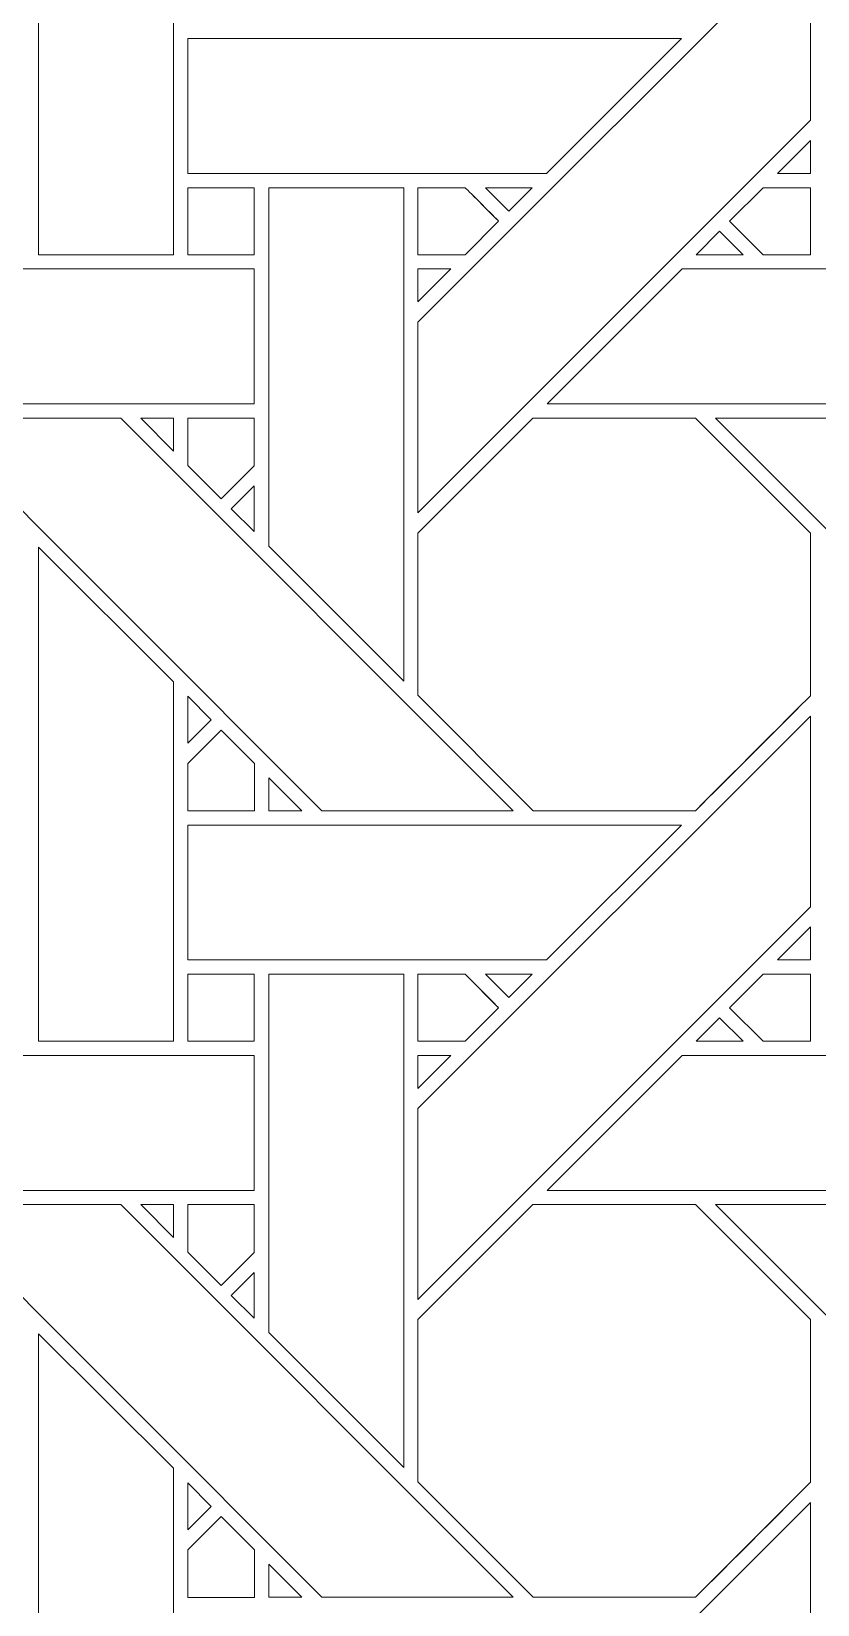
# Model space of a CAD drawing. Header units: inches. Extents: x 4.4 to 20.4, y 5.1 to 13.1.
# Drawn here: x 7.41 to 8.359, y 6.953 to 8.851 of the extents above; entities that cross this region are included whole.
import ezdxf

# ---------------------------------------------------------------- set-up
doc = ezdxf.new("R2010")
doc.units = ezdxf.units.IN
doc.header["$MEASUREMENT"] = 0
doc.layers.add('Design', color=7, linetype='Continuous', lineweight=0)

msp = doc.modelspace()

# ---------------------------------------------------------------- linework, layer by layer
at = {"layer": 'Design'}
for points, knots in [([(4.382854037814669, 13.09476386176215), (4.382854037814669, 13.09476386176215), (4.382854037814669, 5.094763861762152), (4.382854037814669, 5.094763861762152), (4.382854037814669, 5.094763861762152), (20.38285319010416, 5.094763861762152), (20.38285319010416, 5.094763861762152), (20.38285319010416, 5.094763861762152), (20.38285319010416, 13.09476386176215), (20.38285319010416, 13.09476386176215), (20.38285319010416, 13.09476386176215), (4.382854037814669, 13.09476386176215), (4.382854037814669, 13.09476386176215)], [0, 0, 0, 0, 1, 1, 1, 2, 2, 2, 3, 3, 3, 4, 4, 4, 4]), ([(5.011856282552078, 5.718260172525964), (5.011856282552078, 5.718260172525964), (19.75385687934027, 5.718260172525964), (19.75385687934027, 5.718260172525964), (19.75385687934027, 5.718260172525964), (19.75385687934027, 12.47526755099818), (19.75385687934027, 12.47526755099818), (19.75385687934027, 12.47526755099818), (5.011856282552078, 12.47526755099818), (5.011856282552078, 12.47526755099818), (5.011856282552078, 12.47526755099818), (5.011856282552078, 5.718260172525964), (5.011856282552078, 5.718260172525964)], [0, 0, 0, 0, 1, 1, 1, 2, 2, 2, 3, 3, 3, 4, 4, 4, 4]), ([(7.581598917643228, 9.015186733669704), (7.581598917643228, 9.015186733669704), (7.581598917643228, 8.581497192382812), (7.581598917643228, 8.581497192382812), (7.581598917643228, 8.581497192382812), (7.418838500976562, 8.581497192382812), (7.418838500976562, 8.581497192382812), (7.418838500976562, 8.581497192382812), (7.418838500976562, 9.177328321668837), (7.418838500976562, 9.177328321668837), (7.418838500976562, 9.177328321668837), (7.581598917643228, 9.015186733669704), (7.581598917643228, 9.015186733669704)], [0, 0, 0, 0, 1, 1, 1, 2, 2, 2, 3, 3, 3, 4, 4, 4, 4]), ([(7.8767581515842, 8.500173780653212), (7.8767581515842, 8.500173780653212), (8.350429111056858, 8.973762512207031), (8.350429111056858, 8.973762512207031), (8.350429111056858, 8.973762512207031), (8.350429111056858, 8.743726942274305), (8.350429111056858, 8.743726942274305), (8.350429111056858, 8.743726942274305), (7.8767581515842, 8.270077175564236), (7.8767581515842, 8.270077175564236), (7.8767581515842, 8.270077175564236), (7.8767581515842, 8.500173780653212), (7.8767581515842, 8.500173780653212)], [0, 0, 0, 0, 1, 1, 1, 2, 2, 2, 3, 3, 3, 4, 4, 4, 4]), ([(7.598908318413627, 8.679549323187933), (7.598908318413627, 8.679549323187933), (7.598908318413627, 8.842235989040798), (7.598908318413627, 8.842235989040798), (7.598908318413627, 8.842235989040798), (8.19460974799262, 8.842235989040798), (8.19460974799262, 8.842235989040798), (8.19460974799262, 8.842235989040798), (8.031876458062065, 8.679549323187933), (8.031876458062065, 8.679549323187933), (8.031876458062065, 8.679549323187933), (7.598908318413627, 8.679549323187933), (7.598908318413627, 8.679549323187933)], [0, 0, 0, 0, 1, 1, 1, 2, 2, 2, 3, 3, 3, 4, 4, 4, 4]), ([(8.310658772786457, 8.679569668240015), (8.310658772786457, 8.679569668240015), (8.350435892740885, 8.719340006510416), (8.350435892740885, 8.719340006510416), (8.350435892740885, 8.719340006510416), (8.350435892740885, 8.679569668240015), (8.350435892740885, 8.679569668240015), (8.350435892740885, 8.679569668240015), (8.310658772786457, 8.679569668240015), (8.310658772786457, 8.679569668240015)], [0, 0, 0, 0, 1, 1, 1, 2, 2, 2, 3, 3, 3, 3]), ([(7.59885999891493, 8.581504821777344), (7.59885999891493, 8.581504821777344), (7.59885999891493, 8.662289089626736), (7.59885999891493, 8.662289089626736), (7.59885999891493, 8.662289089626736), (7.67910427517361, 8.662289089626736), (7.67910427517361, 8.662289089626736), (7.67910427517361, 8.662289089626736), (7.67910427517361, 8.581504821777344), (7.67910427517361, 8.581504821777344), (7.67910427517361, 8.581504821777344), (7.59885999891493, 8.581504821777344), (7.59885999891493, 8.581504821777344)], [0, 0, 0, 0, 1, 1, 1, 2, 2, 2, 3, 3, 3, 4, 4, 4, 4]), ([(7.59885999891493, 8.662289089626736), (7.59885999891493, 8.662289089626736), (7.67910427517361, 8.662289089626736), (7.67910427517361, 8.662289089626736), (7.67910427517361, 8.662289089626736), (7.67910427517361, 8.581504821777344), (7.67910427517361, 8.581504821777344), (7.67910427517361, 8.581504821777344), (7.59885999891493, 8.581504821777344), (7.59885999891493, 8.581504821777344), (7.59885999891493, 8.581504821777344), (7.59885999891493, 8.662289089626736), (7.59885999891493, 8.662289089626736)], [0, 0, 0, 0, 1, 1, 1, 2, 2, 2, 3, 3, 3, 4, 4, 4, 4]), ([(7.859613206651475, 8.662281460232204), (7.859613206651475, 8.662281460232204), (7.859613206651475, 8.067164950900608), (7.859613206651475, 8.067164950900608), (7.859613206651475, 8.067164950900608), (7.696695115831162, 8.23008304172092), (7.696695115831162, 8.23008304172092), (7.696695115831162, 8.23008304172092), (7.696695115831162, 8.662281460232204), (7.696695115831162, 8.662281460232204), (7.696695115831162, 8.662281460232204), (7.859613206651475, 8.662281460232204), (7.859613206651475, 8.662281460232204)], [0, 0, 0, 0, 1, 1, 1, 2, 2, 2, 3, 3, 3, 4, 4, 4, 4]), ([(7.87671407063802, 8.581514994303385), (7.87671407063802, 8.581514994303385), (7.87671407063802, 8.662289089626736), (7.87671407063802, 8.662289089626736), (7.87671407063802, 8.662289089626736), (7.933779398600259, 8.662289089626736), (7.933779398600259, 8.662289089626736), (7.938918219672308, 8.657177395290798), (7.96969265407986, 8.62636227077908), (7.974116855197482, 8.621938069661457), (7.974116855197482, 8.621938069661457), (7.933690388997395, 8.581514994303385), (7.933690388997395, 8.581514994303385), (7.933690388997395, 8.581514994303385), (7.87671407063802, 8.581514994303385), (7.87671407063802, 8.581514994303385)], [0, 0, 0, 0, 1, 1, 1, 2, 2, 2, 3, 3, 3, 4, 4, 4, 5, 5, 5, 5]), ([(7.974116855197482, 8.621938069661457), (7.974116855197482, 8.621938069661457), (7.933690388997395, 8.581514994303385), (7.933690388997395, 8.581514994303385), (7.933690388997395, 8.581514994303385), (7.87671407063802, 8.581514994303385), (7.87671407063802, 8.581514994303385), (7.87671407063802, 8.581514994303385), (7.87671407063802, 8.662289089626736), (7.87671407063802, 8.662289089626736), (7.87671407063802, 8.662289089626736), (7.933779398600259, 8.662289089626736), (7.933779398600259, 8.662289089626736), (7.939033508300781, 8.657062106662327), (7.969829135470919, 8.626219007703993), (7.974116855197482, 8.621938069661457)], [0, 0, 0, 0, 1, 1, 1, 2, 2, 2, 3, 3, 3, 4, 4, 4, 5, 5, 5, 5]), ([(7.958183288574218, 8.662281460232204), (7.958183288574218, 8.662281460232204), (8.014649285210503, 8.662281460232204), (8.014649285210503, 8.662281460232204), (8.014649285210503, 8.662281460232204), (7.986362033420138, 8.63409678141276), (7.986362033420138, 8.63409678141276), (7.986362033420138, 8.63409678141276), (7.958183288574218, 8.662281460232204), (7.958183288574218, 8.662281460232204)], [0, 0, 0, 0, 1, 1, 1, 2, 2, 2, 3, 3, 3, 3]), ([(8.29327901204427, 8.581504821777344), (8.29327901204427, 8.581504821777344), (8.252920362684462, 8.621882968478733), (8.252920362684462, 8.621882968478733), (8.252920362684462, 8.621882968478733), (8.293346828884548, 8.662310282389322), (8.293346828884548, 8.662310282389322), (8.293346828884548, 8.662310282389322), (8.350391811794704, 8.662310282389322), (8.350391811794704, 8.662310282389322), (8.350391811794704, 8.662310282389322), (8.350391811794704, 8.581504821777344), (8.350391811794704, 8.581504821777344), (8.350391811794704, 8.581504821777344), (8.29327901204427, 8.581504821777344), (8.29327901204427, 8.581504821777344)], [0, 0, 0, 0, 1, 1, 1, 2, 2, 2, 3, 3, 3, 4, 4, 4, 5, 5, 5, 5]), ([(8.252920362684462, 8.621882968478733), (8.252920362684462, 8.621882968478733), (8.293346828884548, 8.662310282389322), (8.293346828884548, 8.662310282389322), (8.293346828884548, 8.662310282389322), (8.350391811794704, 8.662310282389322), (8.350391811794704, 8.662310282389322), (8.350391811794704, 8.662310282389322), (8.350391811794704, 8.581504821777344), (8.350391811794704, 8.581504821777344), (8.350391811794704, 8.581504821777344), (8.29327901204427, 8.581504821777344), (8.29327901204427, 8.581504821777344), (8.29327901204427, 8.581504821777344), (8.252920362684462, 8.621882968478733), (8.252920362684462, 8.621882968478733)], [0, 0, 0, 0, 1, 1, 1, 2, 2, 2, 3, 3, 3, 4, 4, 4, 5, 5, 5, 5]), ([(8.269092135959202, 8.581497192382812), (8.269092135959202, 8.581497192382812), (8.21258544921875, 8.581497192382812), (8.21258544921875, 8.581497192382812), (8.21258544921875, 8.581497192382812), (8.240845574273003, 8.609757317437065), (8.240845574273003, 8.609757317437065), (8.240845574273003, 8.609757317437065), (8.269092135959202, 8.581497192382812), (8.269092135959202, 8.581497192382812)], [0, 0, 0, 0, 1, 1, 1, 2, 2, 2, 3, 3, 3, 3]), ([(7.246725294325086, 8.56435818142361), (7.246725294325086, 8.56435818142361), (7.679155137803818, 8.56435818142361), (7.679155137803818, 8.56435818142361), (7.679155137803818, 8.56435818142361), (7.679155137803818, 8.401542663574219), (7.679155137803818, 8.401542663574219), (7.679155137803818, 8.401542663574219), (7.083868238661024, 8.401542663574219), (7.083868238661024, 8.401542663574219), (7.083868238661024, 8.401542663574219), (7.246725294325086, 8.56435818142361), (7.246725294325086, 8.56435818142361)], [0, 0, 0, 0, 1, 1, 1, 2, 2, 2, 3, 3, 3, 4, 4, 4, 4]), ([(7.91658952501085, 8.56436496310764), (7.91658952501085, 8.56436496310764), (7.8767581515842, 8.52454121907552), (7.8767581515842, 8.52454121907552), (7.8767581515842, 8.52454121907552), (7.8767581515842, 8.56436496310764), (7.8767581515842, 8.56436496310764), (7.8767581515842, 8.56436496310764), (7.91658952501085, 8.56436496310764), (7.91658952501085, 8.56436496310764)], [0, 0, 0, 0, 1, 1, 1, 2, 2, 2, 3, 3, 3, 3]), ([(8.032591078016493, 8.401542663574219), (8.032591078016493, 8.401542663574219), (8.19544728597005, 8.56435818142361), (8.19544728597005, 8.56435818142361), (8.19544728597005, 8.56435818142361), (8.627877977159288, 8.56435818142361), (8.627877977159288, 8.56435818142361), (8.627877977159288, 8.56435818142361), (8.627877977159288, 8.401542663574219), (8.627877977159288, 8.401542663574219), (8.627877977159288, 8.401542663574219), (8.032591078016493, 8.401542663574219), (8.032591078016493, 8.401542663574219)], [0, 0, 0, 0, 1, 1, 1, 2, 2, 2, 3, 3, 3, 4, 4, 4, 4]), ([(7.518123202853732, 8.384418063693577), (7.518123202853732, 8.384418063693577), (7.991766187879774, 7.910768296983506), (7.991766187879774, 7.910768296983506), (7.991766187879774, 7.910768296983506), (7.760737101236978, 7.910768296983506), (7.760737101236978, 7.910768296983506), (7.760737101236978, 7.910768296983506), (7.287182278103298, 8.384418063693577), (7.287182278103298, 8.384418063693577), (7.287182278103298, 8.384418063693577), (7.518123202853732, 8.384418063693577), (7.518123202853732, 8.384418063693577)], [0, 0, 0, 0, 1, 1, 1, 2, 2, 2, 3, 3, 3, 4, 4, 4, 4]), ([(7.581687927246093, 8.384411282009548), (7.581687927246093, 8.384411282009548), (7.581687927246093, 8.344586690266924), (7.581687927246093, 8.344586690266924), (7.581687927246093, 8.344586690266924), (7.542238023546006, 8.384411282009548), (7.542238023546006, 8.384411282009548), (7.542238023546006, 8.384411282009548), (7.581687927246093, 8.384411282009548), (7.581687927246093, 8.384411282009548)], [0, 0, 0, 0, 1, 1, 1, 2, 2, 2, 3, 3, 3, 3]), ([(7.67910427517361, 8.384425693088108), (7.67910427517361, 8.384425693088108), (7.67910427517361, 8.326829698350695), (7.67910427517361, 8.326829698350695), (7.67910427517361, 8.326829698350695), (7.639174567328558, 8.286883036295572), (7.639174567328558, 8.286883036295572), (7.639174567328558, 8.286883036295572), (7.59884304470486, 8.327217949761282), (7.59884304470486, 8.327217949761282), (7.59884304470486, 8.327217949761282), (7.59884304470486, 8.384425693088108), (7.59884304470486, 8.384425693088108), (7.59884304470486, 8.384425693088108), (7.67910427517361, 8.384425693088108), (7.67910427517361, 8.384425693088108)], [0, 0, 0, 0, 1, 1, 1, 2, 2, 2, 3, 3, 3, 4, 4, 4, 5, 5, 5, 5]), ([(7.639174567328558, 8.286883036295572), (7.639174567328558, 8.286883036295572), (7.59884304470486, 8.327217949761282), (7.59884304470486, 8.327217949761282), (7.59884304470486, 8.327217949761282), (7.59884304470486, 8.384425693088108), (7.59884304470486, 8.384425693088108), (7.59884304470486, 8.384425693088108), (7.67910427517361, 8.384425693088108), (7.67910427517361, 8.384425693088108), (7.67910427517361, 8.384425693088108), (7.67910427517361, 8.326829698350695), (7.67910427517361, 8.326829698350695), (7.67910427517361, 8.326829698350695), (7.639174567328558, 8.286883036295572), (7.639174567328558, 8.286883036295572)], [0, 0, 0, 0, 1, 1, 1, 2, 2, 2, 3, 3, 3, 4, 4, 4, 5, 5, 5, 5]), ([(8.211670769585503, 7.910786098904079), (8.211670769585503, 7.910786098904079), (8.015956454806858, 7.910786098904079), (8.015956454806858, 7.910786098904079), (8.015956454806858, 7.910786098904079), (7.87671407063802, 8.050027635362413), (7.87671407063802, 8.050027635362413), (7.87671407063802, 8.050027635362413), (7.87671407063802, 8.24569108751085), (7.87671407063802, 8.24569108751085), (7.87671407063802, 8.24569108751085), (8.01541476779514, 8.38441212972005), (8.01541476779514, 8.38441212972005), (8.01541476779514, 8.38441212972005), (8.211629231770832, 8.38441212972005), (8.211629231770832, 8.38441212972005), (8.211629231770832, 8.38441212972005), (8.350378248426649, 8.24569108751085), (8.350378248426649, 8.24569108751085), (8.350378248426649, 8.24569108751085), (8.350378248426649, 8.04947238498264), (8.350378248426649, 8.04947238498264), (8.332578870985243, 8.03153822157118), (8.2206548055013, 7.919797261555989), (8.211670769585503, 7.910786098904079)], [0, 0, 0, 0, 1, 1, 1, 2, 2, 2, 3, 3, 3, 4, 4, 4, 5, 5, 5, 6, 6, 6, 7, 7, 7, 8, 8, 8, 8]), ([(7.87671407063802, 8.24569108751085), (7.87671407063802, 8.24569108751085), (8.01541476779514, 8.38441212972005), (8.01541476779514, 8.38441212972005), (8.01541476779514, 8.38441212972005), (8.211629231770832, 8.38441212972005), (8.211629231770832, 8.38441212972005), (8.211629231770832, 8.38441212972005), (8.350378248426649, 8.24569108751085), (8.350378248426649, 8.24569108751085), (8.350378248426649, 8.24569108751085), (8.350378248426649, 8.04947238498264), (8.350378248426649, 8.04947238498264), (8.332796732584635, 8.031769646538628), (8.220838758680555, 7.91998799641927), (8.211670769585503, 7.910786098904079), (8.211670769585503, 7.910786098904079), (8.015956454806858, 7.910786098904079), (8.015956454806858, 7.910786098904079), (8.015956454806858, 7.910786098904079), (7.87671407063802, 8.050027635362413), (7.87671407063802, 8.050027635362413), (7.87671407063802, 8.050027635362413), (7.87671407063802, 8.24569108751085), (7.87671407063802, 8.24569108751085)], [0, 0, 0, 0, 1, 1, 1, 2, 2, 2, 3, 3, 3, 4, 4, 4, 5, 5, 5, 6, 6, 6, 7, 7, 7, 8, 8, 8, 8]), ([(8.235904269748264, 8.384418063693577), (8.235904269748264, 8.384418063693577), (8.466851976182724, 8.384418063693577), (8.466851976182724, 8.384418063693577), (8.466851976182724, 8.384418063693577), (8.940494961208765, 7.910768296983506), (8.940494961208765, 7.910768296983506), (8.940494961208765, 7.910768296983506), (8.709465874565971, 7.910768296983506), (8.709465874565971, 7.910768296983506), (8.709465874565971, 7.910768296983506), (8.235904269748264, 8.384418063693577), (8.235904269748264, 8.384418063693577)], [0, 0, 0, 0, 1, 1, 1, 2, 2, 2, 3, 3, 3, 4, 4, 4, 4]), ([(7.679155137803818, 8.302577548556858), (7.679155137803818, 8.302577548556858), (7.679155137803818, 8.247411939832899), (7.679155137803818, 8.247411939832899), (7.679155137803818, 8.247411939832899), (7.651384989420572, 8.274793836805555), (7.651384989420572, 8.274793836805555), (7.651384989420572, 8.274793836805555), (7.679155137803818, 8.302577548556858), (7.679155137803818, 8.302577548556858)], [0, 0, 0, 0, 1, 1, 1, 2, 2, 2, 3, 3, 3, 3]), ([(7.581598917643228, 8.066457112630207), (7.581598917643228, 8.066457112630207), (7.581598917643228, 7.632774353027343), (7.581598917643228, 7.632774353027343), (7.581598917643228, 7.632774353027343), (7.418838500976562, 7.632774353027343), (7.418838500976562, 7.632774353027343), (7.418838500976562, 7.632774353027343), (7.418838500976562, 8.22859870062934), (7.418838500976562, 8.22859870062934), (7.418838500976562, 8.22859870062934), (7.581598917643228, 8.066457112630207), (7.581598917643228, 8.066457112630207)], [0, 0, 0, 0, 1, 1, 1, 2, 2, 2, 3, 3, 3, 4, 4, 4, 4]), ([(7.598908318413627, 7.992199367947048), (7.598908318413627, 7.992199367947048), (7.598908318413627, 8.048964606391058), (7.598908318413627, 8.048964606391058), (7.598908318413627, 8.048964606391058), (7.6270997789171, 8.020384894476996), (7.6270997789171, 8.020384894476996), (7.6270997789171, 8.020384894476996), (7.598908318413627, 7.992199367947048), (7.598908318413627, 7.992199367947048)], [0, 0, 0, 0, 1, 1, 1, 2, 2, 2, 3, 3, 3, 3]), ([(7.598856608072916, 7.91054450141059), (7.598856608072916, 7.91054450141059), (7.598856608072916, 7.967830234103732), (7.598856608072916, 7.967830234103732), (7.598856608072916, 7.967830234103732), (7.6391847398546, 8.00816175672743), (7.6391847398546, 8.00816175672743), (7.6391847398546, 8.00816175672743), (7.679512023925781, 7.967833624945746), (7.679512023925781, 7.967833624945746), (7.679512023925781, 7.967833624945746), (7.679512023925781, 7.91054450141059), (7.679512023925781, 7.91054450141059), (7.679512023925781, 7.91054450141059), (7.598856608072916, 7.91054450141059), (7.598856608072916, 7.91054450141059)], [0, 0, 0, 0, 1, 1, 1, 2, 2, 2, 3, 3, 3, 4, 4, 4, 5, 5, 5, 5]), ([(7.598856608072916, 7.91054450141059), (7.598856608072916, 7.91054450141059), (7.598856608072916, 7.967830234103732), (7.598856608072916, 7.967830234103732), (7.598856608072916, 7.967830234103732), (7.6391847398546, 8.00816175672743), (7.6391847398546, 8.00816175672743), (7.6391847398546, 8.00816175672743), (7.679512023925781, 7.967833624945746), (7.679512023925781, 7.967833624945746), (7.679512023925781, 7.967833624945746), (7.679512023925781, 7.91054450141059), (7.679512023925781, 7.91054450141059), (7.679512023925781, 7.91054450141059), (7.598856608072916, 7.91054450141059), (7.598856608072916, 7.91054450141059)], [0, 0, 0, 0, 1, 1, 1, 2, 2, 2, 3, 3, 3, 4, 4, 4, 5, 5, 5, 5]), ([(7.8767581515842, 7.551451789008246), (7.8767581515842, 7.551451789008246), (8.350429111056858, 8.025033738878038), (8.350429111056858, 8.025033738878038), (8.350429111056858, 8.025033738878038), (8.350429111056858, 7.794998168945312), (8.350429111056858, 7.794998168945312), (8.350429111056858, 7.794998168945312), (7.8767581515842, 7.32135518391927), (7.8767581515842, 7.32135518391927), (7.8767581515842, 7.32135518391927), (7.8767581515842, 7.551451789008246), (7.8767581515842, 7.551451789008246)], [0, 0, 0, 0, 1, 1, 1, 2, 2, 2, 3, 3, 3, 4, 4, 4, 4]), ([(7.73653327094184, 7.910761515299478), (7.73653327094184, 7.910761515299478), (7.696811252170138, 7.910761515299478), (7.696811252170138, 7.910761515299478), (7.696811252170138, 7.910761515299478), (7.696811252170138, 7.950558132595485), (7.696811252170138, 7.950558132595485), (7.696811252170138, 7.950558132595485), (7.73653327094184, 7.910761515299478), (7.73653327094184, 7.910761515299478)], [0, 0, 0, 0, 1, 1, 1, 2, 2, 2, 3, 3, 3, 3]), ([(7.598908318413627, 7.73082054985894), (7.598908318413627, 7.73082054985894), (7.598908318413627, 7.893513997395833), (7.598908318413627, 7.893513997395833), (7.598908318413627, 7.893513997395833), (8.19460974799262, 7.893513997395833), (8.19460974799262, 7.893513997395833), (8.19460974799262, 7.893513997395833), (8.031876458062065, 7.73082054985894), (8.031876458062065, 7.73082054985894), (8.031876458062065, 7.73082054985894), (7.598908318413627, 7.73082054985894), (7.598908318413627, 7.73082054985894)], [0, 0, 0, 0, 1, 1, 1, 2, 2, 2, 3, 3, 3, 4, 4, 4, 4]), ([(8.310665554470486, 7.730840894911024), (8.310665554470486, 7.730840894911024), (8.350435892740885, 7.770610385470919), (8.350435892740885, 7.770610385470919), (8.350435892740885, 7.770610385470919), (8.350435892740885, 7.730840894911024), (8.350435892740885, 7.730840894911024), (8.350435892740885, 7.730840894911024), (8.310665554470486, 7.730840894911024), (8.310665554470486, 7.730840894911024)], [0, 0, 0, 0, 1, 1, 1, 2, 2, 2, 3, 3, 3, 3]), ([(7.59885999891493, 7.632765028211805), (7.59885999891493, 7.632765028211805), (7.59885999891493, 7.713553534613715), (7.59885999891493, 7.713553534613715), (7.59885999891493, 7.713553534613715), (7.67910427517361, 7.713553534613715), (7.67910427517361, 7.713553534613715), (7.67910427517361, 7.713553534613715), (7.67910427517361, 7.632765028211805), (7.67910427517361, 7.632765028211805), (7.67910427517361, 7.632765028211805), (7.59885999891493, 7.632765028211805), (7.59885999891493, 7.632765028211805)], [0, 0, 0, 0, 1, 1, 1, 2, 2, 2, 3, 3, 3, 4, 4, 4, 4]), ([(7.59885999891493, 7.713553534613715), (7.59885999891493, 7.713553534613715), (7.67910427517361, 7.713553534613715), (7.67910427517361, 7.713553534613715), (7.67910427517361, 7.713553534613715), (7.67910427517361, 7.632765028211805), (7.67910427517361, 7.632765028211805), (7.67910427517361, 7.632765028211805), (7.59885999891493, 7.632765028211805), (7.59885999891493, 7.632765028211805), (7.59885999891493, 7.632765028211805), (7.59885999891493, 7.713553534613715), (7.59885999891493, 7.713553534613715)], [0, 0, 0, 0, 1, 1, 1, 2, 2, 2, 3, 3, 3, 4, 4, 4, 4]), ([(7.859613206651475, 7.713552686903211), (7.859613206651475, 7.713552686903211), (7.859613206651475, 7.118442959255641), (7.859613206651475, 7.118442959255641), (7.859613206651475, 7.118442959255641), (7.696695115831162, 7.28136020236545), (7.696695115831162, 7.28136020236545), (7.696695115831162, 7.28136020236545), (7.696695115831162, 7.713552686903211), (7.696695115831162, 7.713552686903211), (7.696695115831162, 7.713552686903211), (7.859613206651475, 7.713552686903211), (7.859613206651475, 7.713552686903211)], [0, 0, 0, 0, 1, 1, 1, 2, 2, 2, 3, 3, 3, 4, 4, 4, 4]), ([(7.87671407063802, 7.63277859157986), (7.87671407063802, 7.63277859157986), (7.87671407063802, 7.713553534613715), (7.87671407063802, 7.713553534613715), (7.87671407063802, 7.713553534613715), (7.933779398600259, 7.713553534613715), (7.933779398600259, 7.713553534613715), (7.938918219672308, 7.708441840277777), (7.969689263237846, 7.677625868055555), (7.974113464355468, 7.673201666937933), (7.974113464355468, 7.673201666937933), (7.933690388997395, 7.63277859157986), (7.933690388997395, 7.63277859157986), (7.933690388997395, 7.63277859157986), (7.87671407063802, 7.63277859157986), (7.87671407063802, 7.63277859157986)], [0, 0, 0, 0, 1, 1, 1, 2, 2, 2, 3, 3, 3, 4, 4, 4, 5, 5, 5, 5]), ([(7.87671407063802, 7.713553534613715), (7.87671407063802, 7.713553534613715), (7.933779398600259, 7.713553534613715), (7.933779398600259, 7.713553534613715), (7.933779398600259, 7.713553534613715), (7.974113464355468, 7.673201666937933), (7.974113464355468, 7.673201666937933), (7.974113464355468, 7.673201666937933), (7.933690388997395, 7.63277859157986), (7.933690388997395, 7.63277859157986), (7.933690388997395, 7.63277859157986), (7.87671407063802, 7.63277859157986), (7.87671407063802, 7.63277859157986), (7.87671407063802, 7.63277859157986), (7.87671407063802, 7.713553534613715), (7.87671407063802, 7.713553534613715)], [0, 0, 0, 0, 1, 1, 1, 2, 2, 2, 3, 3, 3, 4, 4, 4, 5, 5, 5, 5]), ([(8.014649285210503, 7.713552686903211), (8.014649285210503, 7.713552686903211), (7.986368815104166, 7.685367160373263), (7.986368815104166, 7.685367160373263), (7.986368815104166, 7.685367160373263), (7.958183288574218, 7.713552686903211), (7.958183288574218, 7.713552686903211), (7.958183288574218, 7.713552686903211), (8.014649285210503, 7.713552686903211), (8.014649285210503, 7.713552686903211)], [0, 0, 0, 0, 1, 1, 1, 2, 2, 2, 3, 3, 3, 3]), ([(8.29327901204427, 7.632771809895833), (8.29327901204427, 7.632771809895833), (8.252920362684462, 7.673147413465711), (8.252920362684462, 7.673147413465711), (8.252920362684462, 7.673147413465711), (8.293350219726562, 7.713573879665798), (8.293350219726562, 7.713573879665798), (8.293350219726562, 7.713573879665798), (8.350391811794704, 7.713573879665798), (8.350391811794704, 7.713573879665798), (8.350391811794704, 7.713573879665798), (8.350391811794704, 7.632771809895833), (8.350391811794704, 7.632771809895833), (8.350391811794704, 7.632771809895833), (8.29327901204427, 7.632771809895833), (8.29327901204427, 7.632771809895833)], [0, 0, 0, 0, 1, 1, 1, 2, 2, 2, 3, 3, 3, 4, 4, 4, 5, 5, 5, 5]), ([(8.252920362684462, 7.673147413465711), (8.252920362684462, 7.673147413465711), (8.293350219726562, 7.713573879665798), (8.293350219726562, 7.713573879665798), (8.293350219726562, 7.713573879665798), (8.350391811794704, 7.713573879665798), (8.350391811794704, 7.713573879665798), (8.350391811794704, 7.713573879665798), (8.350391811794704, 7.632771809895833), (8.350391811794704, 7.632771809895833), (8.350391811794704, 7.632771809895833), (8.29327901204427, 7.632771809895833), (8.29327901204427, 7.632771809895833), (8.29327901204427, 7.632771809895833), (8.252920362684462, 7.673147413465711), (8.252920362684462, 7.673147413465711)], [0, 0, 0, 0, 1, 1, 1, 2, 2, 2, 3, 3, 3, 4, 4, 4, 5, 5, 5, 5]), ([(8.269085354275173, 7.632774353027343), (8.269085354275173, 7.632774353027343), (8.21258544921875, 7.632774353027343), (8.21258544921875, 7.632774353027343), (8.21258544921875, 7.632774353027343), (8.240845574273003, 7.661020914713541), (8.240845574273003, 7.661020914713541), (8.240845574273003, 7.661020914713541), (8.269085354275173, 7.632774353027343), (8.269085354275173, 7.632774353027343)], [0, 0, 0, 0, 1, 1, 1, 2, 2, 2, 3, 3, 3, 3]), ([(7.083875020345051, 7.452813890245225), (7.083875020345051, 7.452813890245225), (7.246725294325086, 7.615636189778645), (7.246725294325086, 7.615636189778645), (7.246725294325086, 7.615636189778645), (7.679155137803818, 7.615636189778645), (7.679155137803818, 7.615636189778645), (7.679155137803818, 7.615636189778645), (7.679155137803818, 7.452813890245225), (7.679155137803818, 7.452813890245225), (7.679155137803818, 7.452813890245225), (7.083875020345051, 7.452813890245225), (7.083875020345051, 7.452813890245225)], [0, 0, 0, 0, 1, 1, 1, 2, 2, 2, 3, 3, 3, 4, 4, 4, 4]), ([(7.91658952501085, 7.615636189778645), (7.91658952501085, 7.615636189778645), (7.8767581515842, 7.575818379720051), (7.8767581515842, 7.575818379720051), (7.8767581515842, 7.575818379720051), (7.8767581515842, 7.615636189778645), (7.8767581515842, 7.615636189778645), (7.8767581515842, 7.615636189778645), (7.91658952501085, 7.615636189778645), (7.91658952501085, 7.615636189778645)], [0, 0, 0, 0, 1, 1, 1, 2, 2, 2, 3, 3, 3, 3]), ([(8.032604641384548, 7.452813890245225), (8.032604641384548, 7.452813890245225), (8.19544728597005, 7.615636189778645), (8.19544728597005, 7.615636189778645), (8.19544728597005, 7.615636189778645), (8.627877977159288, 7.615636189778645), (8.627877977159288, 7.615636189778645), (8.627877977159288, 7.615636189778645), (8.627877977159288, 7.452813890245225), (8.627877977159288, 7.452813890245225), (8.627877977159288, 7.452813890245225), (8.032604641384548, 7.452813890245225), (8.032604641384548, 7.452813890245225)], [0, 0, 0, 0, 1, 1, 1, 2, 2, 2, 3, 3, 3, 4, 4, 4, 4]), ([(7.287182278103298, 7.435688442654079), (7.287182278103298, 7.435688442654079), (7.518116421169704, 7.435688442654079), (7.518116421169704, 7.435688442654079), (7.518116421169704, 7.435688442654079), (7.991759406195746, 6.962045457628037), (7.991759406195746, 6.962045457628037), (7.991759406195746, 6.962045457628037), (7.76073031955295, 6.962045457628037), (7.76073031955295, 6.962045457628037), (7.76073031955295, 6.962045457628037), (7.287182278103298, 7.435688442654079), (7.287182278103298, 7.435688442654079)], [0, 0, 0, 0, 1, 1, 1, 2, 2, 2, 3, 3, 3, 4, 4, 4, 4]), ([(7.581687927246093, 7.435688442654079), (7.581687927246093, 7.435688442654079), (7.581687927246093, 7.395857916937933), (7.581687927246093, 7.395857916937933), (7.581687927246093, 7.395857916937933), (7.542238023546006, 7.435688442654079), (7.542238023546006, 7.435688442654079), (7.542238023546006, 7.435688442654079), (7.581687927246093, 7.435688442654079), (7.581687927246093, 7.435688442654079)], [0, 0, 0, 0, 1, 1, 1, 2, 2, 2, 3, 3, 3, 3]), ([(7.67910427517361, 7.435689290364583), (7.67910427517361, 7.435689290364583), (7.67910427517361, 7.378094143337673), (7.67910427517361, 7.378094143337673), (7.67910427517361, 7.378094143337673), (7.639171176486544, 7.338144090440537), (7.639171176486544, 7.338144090440537), (7.639171176486544, 7.338144090440537), (7.59884304470486, 7.378484937879774), (7.59884304470486, 7.378484937879774), (7.59884304470486, 7.378484937879774), (7.59884304470486, 7.435689290364583), (7.59884304470486, 7.435689290364583), (7.59884304470486, 7.435689290364583), (7.67910427517361, 7.435689290364583), (7.67910427517361, 7.435689290364583)], [0, 0, 0, 0, 1, 1, 1, 2, 2, 2, 3, 3, 3, 4, 4, 4, 5, 5, 5, 5]), ([(7.639171176486544, 7.338144090440537), (7.639171176486544, 7.338144090440537), (7.59884304470486, 7.378484937879774), (7.59884304470486, 7.378484937879774), (7.59884304470486, 7.378484937879774), (7.59884304470486, 7.435689290364583), (7.59884304470486, 7.435689290364583), (7.59884304470486, 7.435689290364583), (7.67910427517361, 7.435689290364583), (7.67910427517361, 7.435689290364583), (7.67910427517361, 7.435689290364583), (7.67910427517361, 7.378094143337673), (7.67910427517361, 7.378094143337673), (7.67910427517361, 7.378094143337673), (7.639171176486544, 7.338144090440537), (7.639171176486544, 7.338144090440537)], [0, 0, 0, 0, 1, 1, 1, 2, 2, 2, 3, 3, 3, 4, 4, 4, 5, 5, 5, 5]), ([(7.87671407063802, 7.101291232638888), (7.87671407063802, 7.101291232638888), (7.87671407063802, 7.29695807562934), (7.87671407063802, 7.29695807562934), (7.87671407063802, 7.29695807562934), (8.015418158637152, 7.435675726996527), (8.015418158637152, 7.435675726996527), (8.015418158637152, 7.435675726996527), (8.211629231770832, 7.435675726996527), (8.211629231770832, 7.435675726996527), (8.211629231770832, 7.435675726996527), (8.350378248426649, 7.29695807562934), (8.350378248426649, 7.29695807562934), (8.350378248426649, 7.29695807562934), (8.350378248426649, 7.100736829969617), (8.350378248426649, 7.100736829969617), (8.332578870985243, 7.082801818847656), (8.2206548055013, 6.971060858832465), (8.211670769585503, 6.962049696180555), (8.211670769585503, 6.962049696180555), (8.015956454806858, 6.962049696180555), (8.015956454806858, 6.962049696180555), (8.015956454806858, 6.962049696180555), (7.87671407063802, 7.101291232638888), (7.87671407063802, 7.101291232638888)], [0, 0, 0, 0, 1, 1, 1, 2, 2, 2, 3, 3, 3, 4, 4, 4, 5, 5, 5, 6, 6, 6, 7, 7, 7, 8, 8, 8, 8]), ([(7.87671407063802, 7.101291232638888), (7.87671407063802, 7.101291232638888), (7.87671407063802, 7.29695807562934), (7.87671407063802, 7.29695807562934), (7.87671407063802, 7.29695807562934), (8.015418158637152, 7.435675726996527), (8.015418158637152, 7.435675726996527), (8.015418158637152, 7.435675726996527), (8.211629231770832, 7.435675726996527), (8.211629231770832, 7.435675726996527), (8.211629231770832, 7.435675726996527), (8.350378248426649, 7.29695807562934), (8.350378248426649, 7.29695807562934), (8.350378248426649, 7.29695807562934), (8.350378248426649, 7.100736829969617), (8.350378248426649, 7.100736829969617), (8.332354227701822, 7.082577175564235), (8.220477634006077, 6.970884535047742), (8.211670769585503, 6.962049696180555), (8.211670769585503, 6.962049696180555), (8.015956454806858, 6.962049696180555), (8.015956454806858, 6.962049696180555), (8.015956454806858, 6.962049696180555), (7.87671407063802, 7.101291232638888), (7.87671407063802, 7.101291232638888)], [0, 0, 0, 0, 1, 1, 1, 2, 2, 2, 3, 3, 3, 4, 4, 4, 5, 5, 5, 6, 6, 6, 7, 7, 7, 8, 8, 8, 8]), ([(8.235904269748264, 7.435688442654079), (8.235904269748264, 7.435688442654079), (8.466851976182724, 7.435688442654079), (8.466851976182724, 7.435688442654079), (8.466851976182724, 7.435688442654079), (8.940494961208765, 6.962045457628037), (8.940494961208765, 6.962045457628037), (8.940494961208765, 6.962045457628037), (8.709459092881945, 6.962045457628037), (8.709459092881945, 6.962045457628037), (8.709459092881945, 6.962045457628037), (8.235904269748264, 7.435688442654079), (8.235904269748264, 7.435688442654079)], [0, 0, 0, 0, 1, 1, 1, 2, 2, 2, 3, 3, 3, 4, 4, 4, 4]), ([(7.679155137803818, 7.353848775227864), (7.679155137803818, 7.353848775227864), (7.679155137803818, 7.298689948187933), (7.679155137803818, 7.298689948187933), (7.679155137803818, 7.298689948187933), (7.651384989420572, 7.326078626844617), (7.651384989420572, 7.326078626844617), (7.651384989420572, 7.326078626844617), (7.679155137803818, 7.353848775227864), (7.679155137803818, 7.353848775227864)], [0, 0, 0, 0, 1, 1, 1, 2, 2, 2, 3, 3, 3, 3]), ([(7.581598917643228, 7.117721557617187), (7.581598917643228, 7.117721557617187), (7.581598917643228, 6.68404557969835), (7.581598917643228, 6.68404557969835), (7.581598917643228, 6.68404557969835), (7.418838500976562, 6.68404557969835), (7.418838500976562, 6.68404557969835), (7.418838500976562, 6.68404557969835), (7.418838500976562, 7.279876708984375), (7.418838500976562, 7.279876708984375), (7.418838500976562, 7.279876708984375), (7.581598917643228, 7.117721557617187), (7.581598917643228, 7.117721557617187)], [0, 0, 0, 0, 1, 1, 1, 2, 2, 2, 3, 3, 3, 4, 4, 4, 4]), ([(7.598908318413627, 7.043477376302083), (7.598908318413627, 7.043477376302083), (7.598908318413627, 7.100242614746093), (7.598908318413627, 7.100242614746093), (7.598908318413627, 7.100242614746093), (7.6270997789171, 7.071656121148002), (7.6270997789171, 7.071656121148002), (7.6270997789171, 7.071656121148002), (7.598908318413627, 7.043477376302083), (7.598908318413627, 7.043477376302083)], [0, 0, 0, 0, 1, 1, 1, 2, 2, 2, 3, 3, 3, 3]), ([(7.598856608072916, 6.961804707845051), (7.598856608072916, 6.961804707845051), (7.598856608072916, 7.019097222222221), (7.598856608072916, 7.019097222222221), (7.598856608072916, 7.019097222222221), (7.6391847398546, 7.059428744845919), (7.6391847398546, 7.059428744845919), (7.6391847398546, 7.059428744845919), (7.679512023925781, 7.019100613064235), (7.679512023925781, 7.019100613064235), (7.679512023925781, 7.019100613064235), (7.679512023925781, 6.961804707845051), (7.679512023925781, 6.961804707845051), (7.679512023925781, 6.961804707845051), (7.598856608072916, 6.961804707845051), (7.598856608072916, 6.961804707845051)], [0, 0, 0, 0, 1, 1, 1, 2, 2, 2, 3, 3, 3, 4, 4, 4, 5, 5, 5, 5]), ([(7.598856608072916, 6.961804707845051), (7.598856608072916, 6.961804707845051), (7.598856608072916, 7.019097222222221), (7.598856608072916, 7.019097222222221), (7.598856608072916, 7.019097222222221), (7.6391847398546, 7.059428744845919), (7.6391847398546, 7.059428744845919), (7.6391847398546, 7.059428744845919), (7.679512023925781, 7.019100613064235), (7.679512023925781, 7.019100613064235), (7.679512023925781, 7.019100613064235), (7.679512023925781, 6.961804707845051), (7.679512023925781, 6.961804707845051), (7.679512023925781, 6.961804707845051), (7.598856608072916, 6.961804707845051), (7.598856608072916, 6.961804707845051)], [0, 0, 0, 0, 1, 1, 1, 2, 2, 2, 3, 3, 3, 4, 4, 4, 5, 5, 5, 5]), ([(7.8767581515842, 6.602723015679252), (7.8767581515842, 6.602723015679252), (8.350429111056858, 7.076310899522568), (8.350429111056858, 7.076310899522568), (8.350429111056858, 7.076310899522568), (8.350429111056858, 6.846268547905815), (8.350429111056858, 6.846268547905815), (8.350429111056858, 6.846268547905815), (7.8767581515842, 6.372625562879774), (7.8767581515842, 6.372625562879774), (7.8767581515842, 6.372625562879774), (7.8767581515842, 6.602723015679252), (7.8767581515842, 6.602723015679252)], [0, 0, 0, 0, 1, 1, 1, 2, 2, 2, 3, 3, 3, 4, 4, 4, 4]), ([(7.73653327094184, 6.962031894259982), (7.73653327094184, 6.962031894259982), (7.696811252170138, 6.962031894259982), (7.696811252170138, 6.962031894259982), (7.696811252170138, 6.962031894259982), (7.696811252170138, 7.001822577582465), (7.696811252170138, 7.001822577582465), (7.696811252170138, 7.001822577582465), (7.73653327094184, 6.962031894259982), (7.73653327094184, 6.962031894259982)], [0, 0, 0, 0, 1, 1, 1, 2, 2, 2, 3, 3, 3, 3])]:
    msp.add_open_spline(points, degree=3, knots=knots, dxfattribs=at)

doc.saveas('drawing.dxf')
